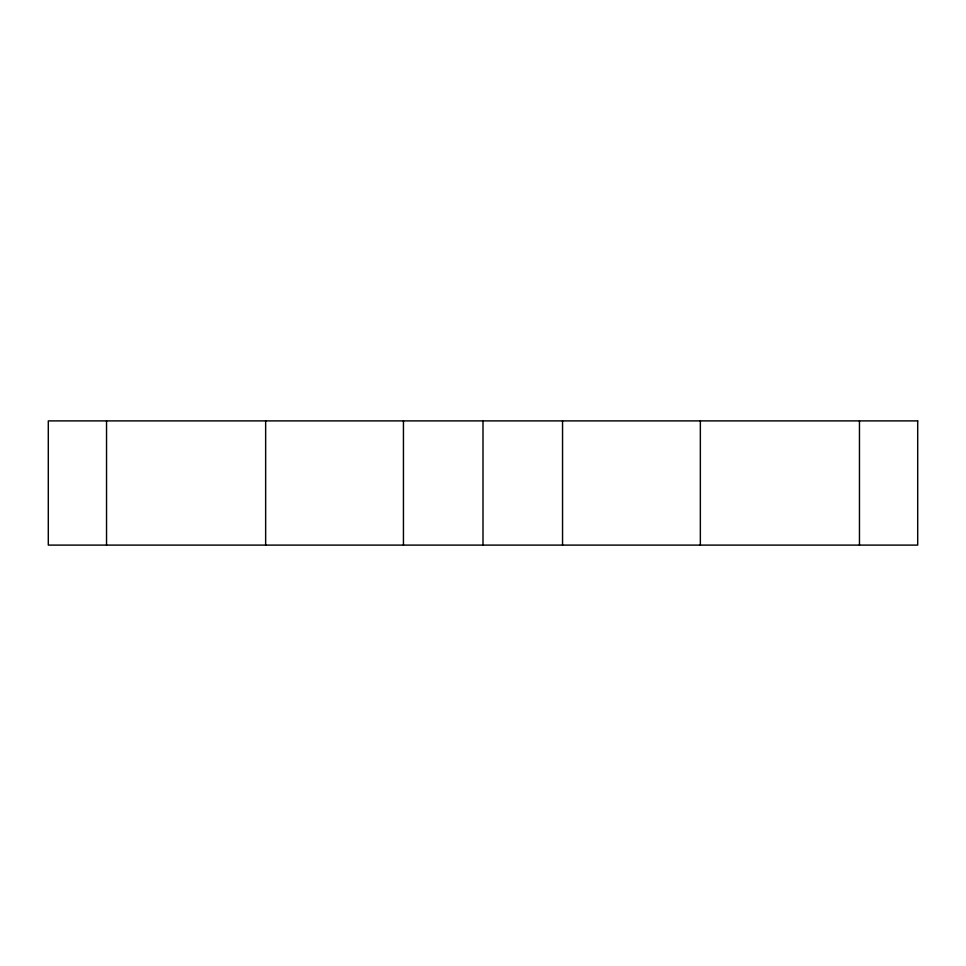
<?xml version="1.0" encoding="UTF-8"?>
<svg xmlns="http://www.w3.org/2000/svg" width="966" height="966" viewBox="0 0 966 966"><rect width="100%" height="100%" fill="white"/><g stroke="black" fill="none" stroke-linecap="round" stroke-linejoin="round"><path stroke-width="1.45" d="M859.462 420.898L859.462 545.102M700.35 420.898L700.35 545.102M562.55 420.898L562.55 545.102M483 420.898L483 545.102M403.45 420.898L403.45 545.102M265.65 420.898L265.65 545.102M106.538 420.898L106.538 545.102M917.7 420.898L48.3 420.898L48.3 545.102L917.7 545.102L917.7 420.898"/></g></svg>
